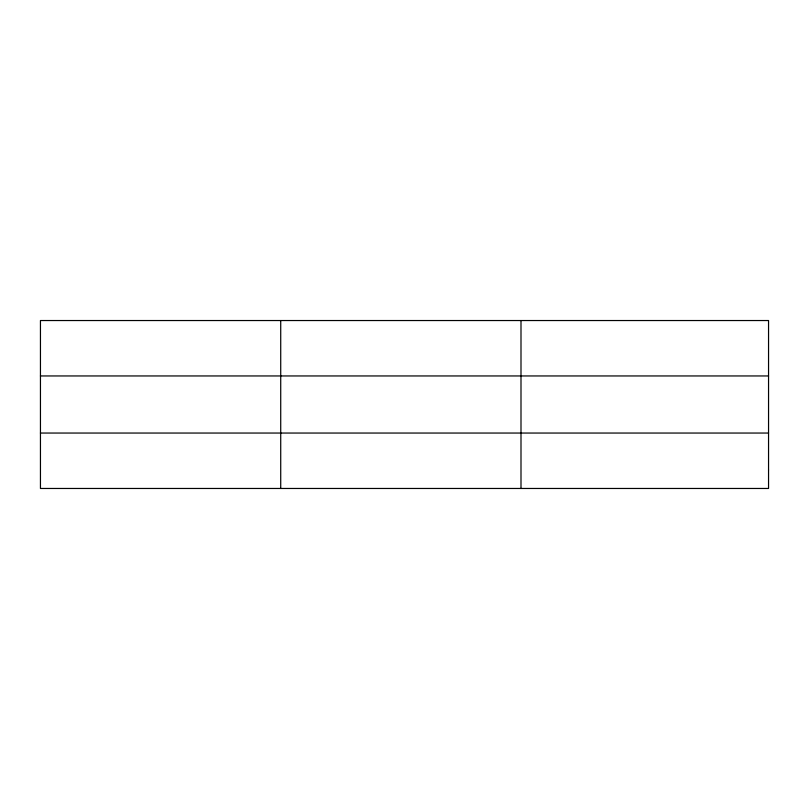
<?xml version="1.0" encoding="UTF-8"?>
<svg xmlns="http://www.w3.org/2000/svg" width="809" height="809" viewBox="0 0 809 809"><rect width="100%" height="100%" fill="white"/><g stroke="black" fill="none" stroke-linecap="round" stroke-linejoin="round"><path stroke-width="1.21" d="M280.723 488.464L280.723 320.536M520.996 488.464L520.996 320.536M40.45 375.952L768.55 375.952M40.45 433.048L768.55 433.048M768.55 469.989L768.55 488.464L40.45 488.464L40.45 320.536L768.55 320.536L768.55 469.989"/></g></svg>
